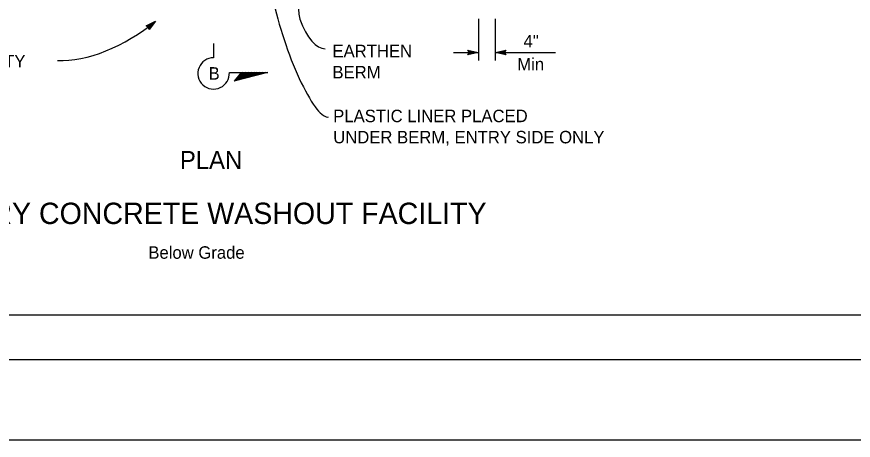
# Model space of a CAD drawing. Extents: x -894 to 866, y -476 to 714.
# Drawn here: x -612.9 to -143, y -476.4 to -238.5 of the extents above; entities that cross this region are included whole.
import ezdxf

# ---------------------------------------------------------------- set-up
doc = ezdxf.new("R2010")
doc.units = 0
for name, color, linetype in [('10 Sheet Format', 7, 'Continuous'), ('22 Misc Cnst Det', 7, 'Continuous'), ('56 Stage 3 Anno', 7, 'Continuous'), ('57 Undefined', 7, 'Continuous')]:
    doc.layers.add(name, color=color, linetype=linetype)

msp = doc.modelspace()

# ---------------------------------------------------------------- linework, layer by layer
at = {"layer": '10 Sheet Format'}
for p, q in [((-813.45, -406.04), (811.55, -406.04)), ((-863.46, -431.04), (836.55, -431.04))]:
    msp.add_line(p, q, dxfattribs=at)
for points in [[(-894.04, 713.56), (865.96, 713.56), (865.96, -476.44), (-894.04, -476.44)], [(-863.46, -431.04), (836.55, -431.04), (836.55, 668.96), (-863.46, 668.96)]]:
    msp.add_lwpolyline(points, close=True, dxfattribs=at)
at = {"layer": '22 Misc Cnst Det'}
for p, q in [((-493.49, -269.81), (-471.84, -269.81)), ((-471.84, -269.81), (-490.74, -274.63)), ((-486.84, -269.81), (-490.74, -274.63)), ((-473.39, -269.81), (-490.33, -274.13)), ((-474.95, -269.81), (-489.93, -273.63)), ((-476.5, -269.81), (-489.53, -273.13)), ((-478.05, -269.81), (-489.12, -272.63)), ((-479.61, -269.81), (-488.72, -272.13)), ((-481.16, -269.81), (-488.31, -271.64)), ((-482.72, -269.81), (-487.91, -271.14)), ((-484.27, -269.81), (-487.5, -270.64)), ((-485.83, -269.81), (-487.1, -270.14))]:
    msp.add_line(p, q, dxfattribs=at)
at = {"layer": '56 Stage 3 Anno'}
for p, q in [((-540.27, -243.7), (-540.27, -243.7)), ((-534.92, -240.97), (-534.92, -240.97)), ((-353.57, -239.74), (-353.57, -263.19)), ((-344.14, -239.74), (-344.14, -263.19)), ((-538.61, -245.71), (-538.61, -245.71)), ((-502.32, -253.62), (-502.32, -261.55)), ((-359.55, -257.26), (-359.55, -257.26)), ((-338.14, -257.27), (-338.14, -257.27)), ((-367.63, -258.57), (-353.69, -258.57)), ((-359.55, -259.87), (-359.55, -259.87)), ((-353.69, -258.57), (-353.69, -258.57)), ((-344, -258.57), (-310.19, -258.57)), ((-344, -258.57), (-344, -258.57)), ((-338.14, -259.88), (-338.14, -259.88))]:
    msp.add_line(p, q, dxfattribs=at)
for points in [[(-540.27, -243.7), (-534.92, -240.97), (-538.61, -245.71), (-538.67, -245.31), (-535.97, -241.84), (-539.89, -243.83), (-539.51, -243.97), (-537, -242.69), (-538.73, -244.91), (-538.79, -244.51), (-538.04, -243.55), (-539.13, -244.1), (-538.84, -244.21), (-538.61, -245.71), (-538.84, -244.21)], [(-359.55, -257.26), (-353.69, -258.57), (-359.55, -259.87), (-359.34, -259.52), (-355.05, -258.57), (-359.34, -257.61), (-359.14, -257.95), (-356.39, -258.57), (-359.13, -259.18), (-358.93, -258.83), (-357.74, -258.57), (-358.93, -258.3), (-358.77, -258.57), (-359.55, -259.87), (-358.77, -258.57)], [(-338.14, -259.88), (-344, -258.57), (-338.14, -257.27), (-338.35, -257.62), (-342.64, -258.57), (-338.35, -259.53), (-338.55, -259.19), (-341.3, -258.57), (-338.56, -257.96), (-338.76, -258.31), (-339.95, -258.57), (-338.76, -258.84), (-338.92, -258.57), (-338.14, -257.27), (-338.92, -258.57)]]:
    msp.add_lwpolyline(points, close=True, dxfattribs=at)
msp.add_arc((-502.31, -270.35), 8.83, 90.1055, 3.4975, dxfattribs=at)
for centre, major_axis, ratio, start_param, end_param in [((-446.89, -230.54), (-0.1, 19.95), 0.39962, 5.985478, 8.337803), ((-452.99, -248.14), (-15.37, 46.61), 0.209097, 1.133039, 3.129396), ((-560.66, -215.5), (-50.68, -38.03), 0.567237, 0.604321, 1.654632), ((-442.91, -207.51), (-3.39, 48.96), 0.350985, 2.267971, 3.129396)]:
    msp.add_ellipse(centre, major_axis=major_axis, ratio=ratio, start_param=start_param, end_param=end_param, dxfattribs=at)

# ---------------------------------------------------------------- texts
at = {"layer": '57 Undefined'}
for s, height, p in [('4"', 7, (-328.25, -255.71)), ('EARTHEN', 7, (-435.57, -261.28)), ('WASHOUT FACILITY', 7, (-699.55, -267)), ('Min', 7, (-331.77, -268.71)), ('B', 7, (-505.15, -273.85)), ('BERM', 7, (-435.57, -273.18)), ('PLASTIC LINER PLACED ', 7, (-435.15, -297.75)), ('UNDER BERM, ENTRY SIDE ONLY', 7, (-435.15, -309.65)), ('PLAN', 10, (-521.25, -323.97)), ('TEMPORARY CONCRETE WASHOUT FACILITY', 12, (-706.52, -354.97)), ('Below Grade', 7, (-539, -374.47))]:
    msp.add_text(s, height=height, dxfattribs=at).set_placement(p)

doc.saveas('drawing.dxf')
